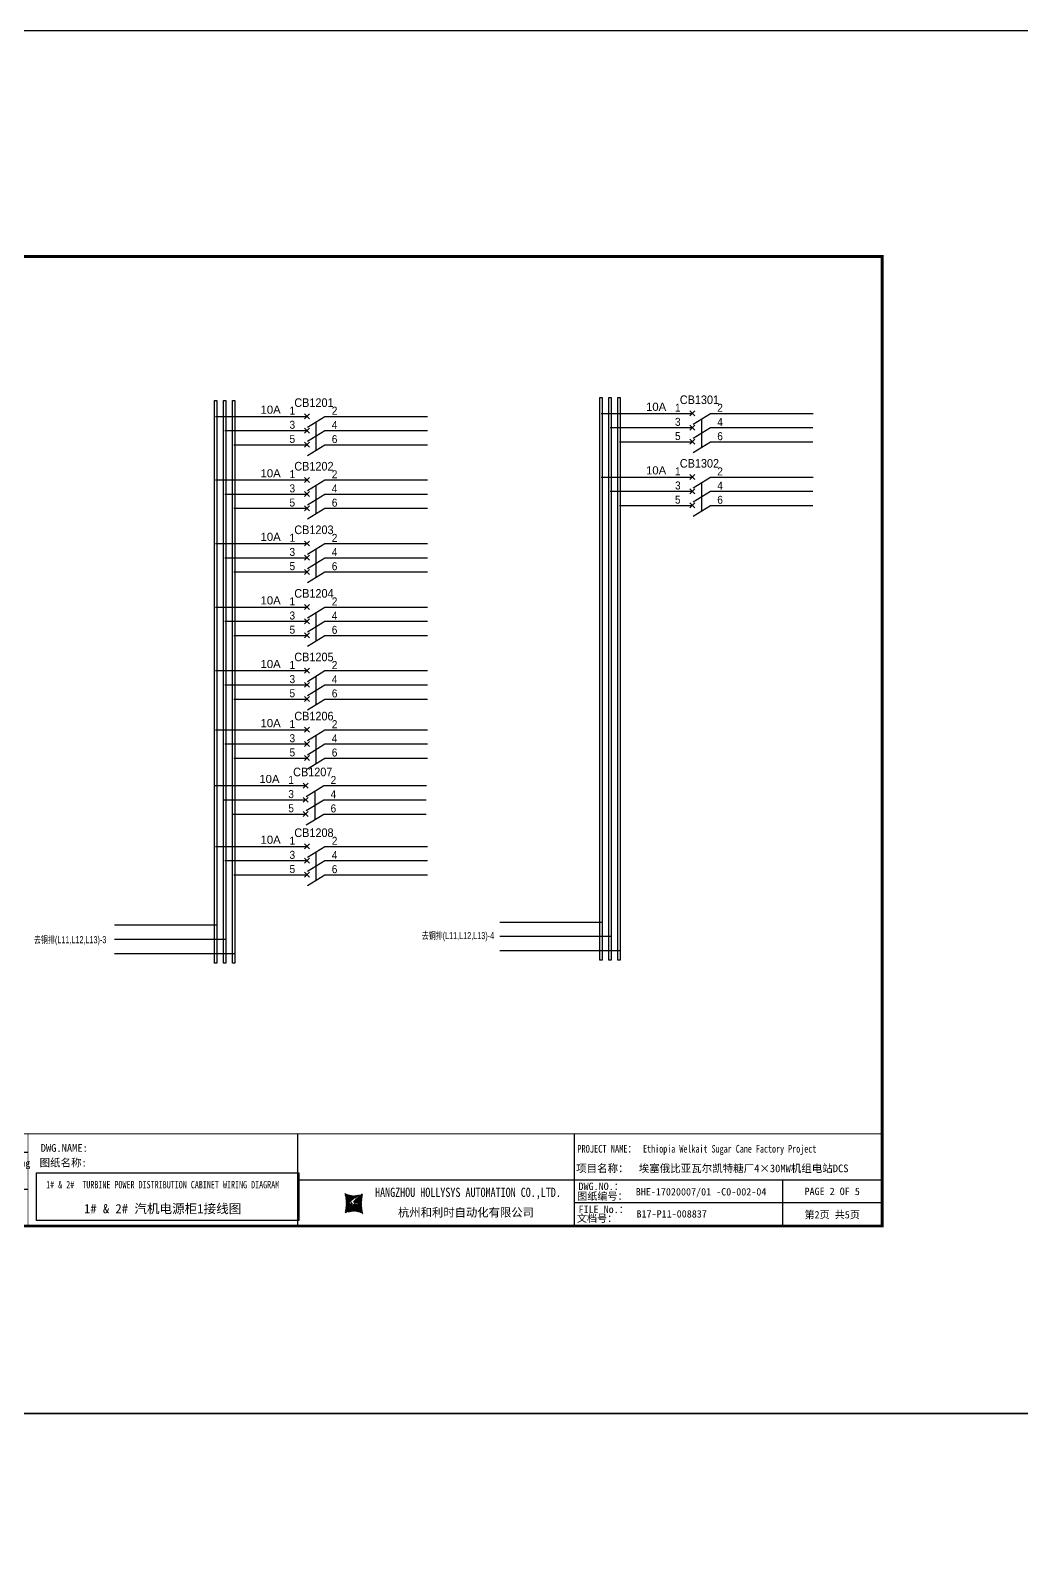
# Model space of a CAD drawing. Extents: x 79822 to 122366, y -56021 to -28815.
# Drawn here: x 97821 to 101043, y -42339 to -37406 of the extents above; entities that cross this region are included whole.
import ezdxf
from ezdxf.enums import TextEntityAlignment as Align
from ezdxf.lldxf.tags import DXFTag

# ---------------------------------------------------------------- set-up
doc = ezdxf.new("R2010")
doc.units = 0
doc.header["$LTSCALE"] = 100
doc.header["$MEASUREMENT"] = 0
for name, color, linetype in [('t', 1, 'Continuous'), ('标准图框及表格', 7, 'Continuous'), ('空气开关', 7, 'Continuous')]:
    doc.layers.add(name, color=color, linetype=linetype)
doc.styles.add('HZ', font='arial.ttf', dxfattribs={"width": 0.7})
doc.styles.get("Standard").update_dxf_attribs({"font": ''})
doc.styles.get('Standard').set_extended_font_data('SimSun')
tags = doc.linetypes.add('CENTER', pattern=[2, 1.25, -0.25, 0.25, -0.25]).pattern_tags.tags
tags[10:11] = [DXFTag(74, 4), DXFTag(75, 0), DXFTag(340, '0'), DXFTag(46, 1.0), DXFTag(50, 0.0), DXFTag(44, 0.0), DXFTag(45, 0.0)]
tags[8:9] = [DXFTag(74, 4), DXFTag(75, 0), DXFTag(340, '0'), DXFTag(46, 1.0), DXFTag(50, 0.0), DXFTag(44, 0.0), DXFTag(45, 0.0)]
tags[6:7] = [DXFTag(74, 4), DXFTag(75, 0), DXFTag(340, '0'), DXFTag(46, 1.0), DXFTag(50, 0.0), DXFTag(44, 0.0), DXFTag(45, 0.0)]
tags[4:5] = [DXFTag(74, 4), DXFTag(75, 0), DXFTag(340, '0'), DXFTag(46, 1.0), DXFTag(50, 0.0), DXFTag(44, 0.0), DXFTag(45, 0.0)]
pattern_1 = [(45, (0, 0), (-0.736262898216564, 0.7362628982165641), [])]

# ---------------------------------------------------------------- blocks, each defined once
blk = doc.blocks.new('供电端子')
at = {"style": 'HZ', "width": 0.7}
blk.add_attdef('供电端子', (0, 0), '', height=17, dxfattribs=at)
blk = doc.blocks.new('图框')
at = {"layer": '标准图框及表格'}
h = blk.add_hatch(dxfattribs=at)
h.set_pattern_fill('ANSI31', color=5, scale=8.329863809039892, style=0)
h.set_pattern_definition(pattern_1)
edge = h.paths.add_edge_path()
edge.add_arc((2399.257256036391, -2998.153851416566), 55.18534773488954, 238.1092081981581, 291.6531626184834)
edge.add_line((2419.619937407027, -3049.445018414634), (2388.525499730735, -3070.242821799802))
edge.add_arc((2238.907377712399, -3078.328790578547), 135.3602868968974, 346.3915348661821, 374.2500326978034)
edge.add_line((2370.467593623529, -3110.177132109857), (2397.50623789792, -3087.85242802291))
edge.add_line((2391.339199201146, -3080.281448750429), (2396.143986595598, -3080.898839897796))
edge.add_spline(control_points=[(2397.470018868538, -3087.887634953957), (2398.35948137939, -3087.023080631327), (2399.970992452319, -3085.456697735681), (2399.869182150054, -3081.252294174519), (2397.426500162081, -3081.012803431273), (2396.121921064187, -3080.884897048199)], knot_values=[0, 0, 0, 0, 6.844331067525468, 12.40042740766005, 18.76924275352248, 18.76924275352248, 18.76924275352248, 18.76924275352248], weights=[1, 1, 1, 1, 1, 1], degree=3, periodic=0)
edge.add_spline(control_points=[(2388.515363058686, -3070.265433304907), (2387.789374929038, -3070.86905758363), (2386.478198365832, -3071.959237952229), (2385.544096281083, -3073.38263759949), (2385.127199159644, -3074.017912079413)], knot_values=[0, 0, 0, 0, 5.253673658024614, 9.488438564008057, 9.488438564008057, 9.488438564008057, 9.488438564008057], weights=[1, 1, 1, 1, 1], degree=3, periodic=0)
edge.add_spline(control_points=[(2386.272665588534, -3072.281716856574), (2385.721471206634, -3072.905523096015), (2384.632427465753, -3074.386714445929), (2384.912828655535, -3077.72895088909), (2387.858851342782, -3079.895552619193), (2390.185443934519, -3080.145534927004), (2391.314573401905, -3080.266855002868)], knot_values=[10.66597461496156, 10.66597461496156, 10.66597461496156, 10.66597461496156, 18.97770399508879, 28.89455822145742, 41.119553648298, 52.64692538081317, 52.64692538081317, 52.64692538081317, 52.64692538081317], weights=[1, 1, 1, 1, 1, 1, 1], degree=3, periodic=0)
h = blk.add_hatch(dxfattribs=at)
h.set_pattern_fill('ANSI31', color=3, scale=8.329863809039892, style=0)
h.set_pattern_definition(pattern_1)
edge = h.paths.add_edge_path()
edge.add_line((2402.469732125144, -3075.776359090531), (2407.706041465404, -3076.440586092609))
edge.add_spline(control_points=[(2401.044493204623, -3068.769946203269), (2400.155030693568, -3069.634500525768), (2398.543519620813, -3071.200883421574), (2398.645329922932, -3075.40528698259), (2401.088011911052, -3075.644777725895), (2402.392591008975, -3075.772684108895)], knot_values=[0, 0, 0, 0, 6.844331067526932, 12.40042740766158, 18.76924275352342, 18.76924275352342, 18.76924275352342, 18.76924275352342], weights=[1, 1, 1, 1, 1, 1], degree=3, periodic=0)
edge.add_line((2428.046918449632, -3046.480449047325), (2401.008274175249, -3068.805153134272))
edge.add_spline(control_points=[(2412.625169549749, -3083.918607966574), (2413.015644598316, -3083.422785431954), (2413.86377905187, -3082.052674005965), (2413.601683417044, -3078.928630268005), (2410.655660730175, -3076.762028538062), (2408.329068138031, -3076.512046230251), (2407.199938671052, -3076.390726154226)], knot_values=[12.65408913243743, 12.65408913243743, 12.65408913243743, 12.65408913243743, 18.97770399508879, 28.89455822145742, 41.119553648298, 52.64692538081317, 52.64692538081317, 52.64692538081317, 52.64692538081317], weights=[1, 1, 1, 1, 1, 1, 1], degree=3, periodic=0)
edge.add_line((2411.626283690712, -3084.975693399283), (2412.781242849298, -3083.732051979769))
edge.add_line((2410.021343801694, -3086.399138189481), (2411.626283690712, -3084.975693399414))
edge.add_line((2378.894574665755, -3107.212562742519), (2409.989012342048, -3086.414759357351))
edge.add_arc((2399.257256036391, -3158.503729740543), 55.18534773488965, 58.10920819815809, 111.6531626184834)
edge.add_arc((2559.607134360383, -3078.328790578547), 135.360286896897, 166.3915348661823, 194.2500326978024)
at = {"color": 7}
for p, q in [((2215.642035047145, -2851.581424744189), (2215.642035047145, -3151.581424744189)), ((3115.642035047145, -2851.581424744189), (3115.642035047145, -3151.581424744189)), ((0, -2911.581424744189), (1340.158172602998, -2911.581424744189)), ((2215.642035047145, -3001.581424744189), (3115.642035047145, -3001.581424744189)), ((3115.642035047145, -3001.581424744189), (4115.642035047145, -3001.581424744189)), ((3791.785572043125, -3001.581424744189), (3791.785572043125, -3151.581424744189)), ((0, -3031.581424744189), (1340.158172602998, -3031.581424744189)), ((4115.642035047145, -3076.581424744189), (3115.642035047145, -3076.581424744189))]:
    blk.add_line(p, q, dxfattribs=at)
at = {"color": 7, "const_width": 3}
blk.add_lwpolyline([(4115.642035047145, -2851.581424744189), (0, -2851.581424744189)], dxfattribs=at)
at = {"layer": 't', "color": 7}
for p, q in [((31.94938321653171, -2904.992613363662), (59.89920926059131, -2859.122325316828)), ((87.8490353046218, -2904.992613363662), (59.89920926059131, -2859.122325316828)), ((31.94938321653171, -2904.992613363662), (87.8490353046218, -2904.992613363662)), ((31.94938321653171, -2992.977239491032), (59.89920926059131, -2947.106951444141)), ((87.8490353046218, -2992.977239491032), (59.89920926059131, -2947.106951444141)), ((31.94938321653171, -2992.977239491032), (87.8490353046218, -2992.977239491032))]:
    blk.add_line(p, q, dxfattribs=at)
at = {"layer": 't', "color": 7, "const_width": 9.61519705431492}
blk.add_lwpolyline([(4115.642035047145, -3151.581424744189), (4115.642035047145, 0), (0, 0), (0, -3151.581424744189)], close=True, dxfattribs=at)
at = {"layer": 't', "color": 7, "const_width": 2.40379926357873}
for points in [[(118.7653193609731, -2852.783324375967), (118.7653193609731, -3151.581424744189)], [(299.0502641293569, -2852.783324375967), (299.0502641293569, -3151.581424744189)], [(604.3883150879992, -2852.783324375967), (604.3883150879992, -3156.41304604568)], [(791.9882990770857, -2852.783324375967), (791.9882990770857, -3156.41304604568)], [(979.588283066143, -2852.783324375967), (979.588283066143, -3156.41304604568)], [(1159.873227834585, -2852.783324375967), (1159.873227834585, -3156.41304604568)], [(1340.158172602998, -2852.783324375967), (1340.158172602998, -3156.41304604568)]]:
    blk.add_lwpolyline(points, dxfattribs=at)
at = {"color": 7, "linetype": 'CENTER'}
for s, height, p in [('图纸编号：', 24, (3125.2212882557, -3066.664538382978)), ('杭州和利时自动化有限公司', 27, (2542.549152440595, -3121.114498389041)), ('文档号：', 24, (3124.032392707933, -3138.728717091954))]:
    blk.add_text(s, height=height, dxfattribs=at).set_placement(p)
at = {"color": 7, "flags": 8}
for tag, p, height in [('DWG.NAME:', (1381.636459220965, -2910.37952511241), 25), ('PROJECTNAME:', (3125.480185663539, -2912.807924402037), 24), ('PROJECTNAME：', (3339.10867075545, -2913.108539231762), 25), ('DWG.NO.:', (3128.186172261583, -3030.402470643486), 24), ('图纸编号', (3315.362718925957, -3052.404678158069), 24), ('FILENO.:', (3128.672545599984, -3106.104124450346), 24), ('文档号', (3317.726365529132, -3124.132485953713), 24)]:
    blk.add_attdef(tag, p, '', height=height, dxfattribs=at)
for tag, height, p in [('RENLIU', 24, (698.1883070825425, -2950.380597809435)), ('SHUFENWANG', 24, (885.7882910716289, -2950.380597809435)), ('FANGHOU', 24, (1069.730755450379, -2950.380597809435)), ('DANDANLI', 24, (1250.015700218792, -2950.380597809435)), ('A', 23, (59.89920926059131, -2974.881554149018)), ('设计时间', 23, (213.8658221408186, -2974.881554149018)), ('刘仁', 23, (698.1883070825425, -3002.188376027443)), ('王姝芬', 23, (885.7882910716289, -3002.188376027443)), ('侯方', 23, (1069.730755450379, -3002.188376027443)), ('李丹丹', 23, (1250.015700218792, -3002.188376027443)), ('#10STATIONONTROLCABINETCOVER', 30, (1777.900103825072, -3017.182374560078)), ('REV.', 24, (59.38265968048654, -3063.048954873535)), ('DATE', 24, (208.907791745165, -3063.048954873535)), ('DESCRIPTION', 24, (451.7192896086781, -3063.048954873535)), ('PREPARED', 24, (698.1883070825425, -3063.048954873535)), ('CHECKED', 24, (885.7882910716144, -3063.048954873535)), ('SIGNED', 24, (1069.730755450364, -3063.048954873535)), ('APPROVED', 24, (1250.015700218792, -3063.048954873535)), ('PAGEXOFX', 24, (3953.713803545135, -3039.081424744189)), ('图纸名称', 30, (1777.900103825072, -3094.695064044037)), ('第几页共几页', 24, (3953.713803545135, -3114.081424744189))]:
    blk.add_attdef(tag, text='', height=height, dxfattribs=at).set_placement(p, align=Align.MIDDLE)
for tag, p in [('图纸名称:', (1377.81237181677, -2965.923337057193)), ('项目名称：', (3121.562334825969, -2984.305160940257)), ('项目名称：', (3325.036680579346, -2984.305160940257))]:
    blk.add_attdef(tag, text='', height=25, dxfattribs=at).set_placement(p, align=Align.BOTTOM_LEFT)
at = {"color": 7, "width": 0.8, "flags": 8}
blk.add_attdef('HANGZHOUHOLLYSYSAUTOMATIONCO.,LTD.', text='', height=24, dxfattribs=at).set_placement((2770.082304289484, -3045.714803244191), align=Align.MIDDLE)
at = {"layer": 't', "color": 7}
for s, p in [('版次', (59.89920926059131, -3117.600441270843)), ('日  期', (204.1999693705875, -3117.600441270843)), ('描  述', (444.4895954714448, -3117.600441270843)), ('设  计', (701.4970341851513, -3117.600441270843)), ('审  核', (885.5947788425256, -3117.600441270843)), ('会  签', (1065.022933075787, -3117.600441270843)), ('审  批', (1245.3078778442, -3117.600441270843))]:
    blk.add_text(s, height=25, dxfattribs=at).set_placement(p, align=Align.MIDDLE_CENTER)
at = {"layer": '标准图框及表格', "color": 5, "style": 'HZ'}
for s, p in [('pgqh', (2373.884875617339, -3059.677228196226)), ('hollilas', (2374.051901626051, -3085.968484618272))]:
    blk.add_text(s, height=5.205656721233694, dxfattribs=at).set_placement(p)
at = {"layer": '标准图框及表格', "color": 3, "style": 'HZ'}
for s, height, p in [('auto', 8.676094535389492, (2400.907127263781, -3074.200036411981)), ('hollysys', 4.338047267694746, (2402.5381050141, -3099.731461394062))]:
    blk.add_text(s, height=height, dxfattribs=at).set_placement(p)

msp = doc.modelspace()

# ---------------------------------------------------------------- linework, layer by layer
at = {"color": 2}
for p, q in [((98423.24257924625, -38661.00256049724), (98719.90719287547, -38661.00256049724)), ((98778.46092418664, -38661.00256049724), (99112.15638633289, -38661.00256049724)), ((99676.0302933145, -38651.58411435955), (99972.69490694373, -38651.58411435955)), ((100031.2486382549, -38651.58411435955), (100364.9441004011, -38651.58411435955)), ((98423.24257924625, -38867.68668906129), (98719.90719287547, -38867.68668906129)), ((98778.46092418664, -38867.68668906129), (99112.15638633289, -38867.68668906129)), ((99676.0302933145, -38858.26824292361), (99972.69490694373, -38858.26824292361)), ((100031.2486382549, -38858.26824292361), (100364.9441004011, -38858.26824292361)), ((98423.24257924625, -39074.37081762535), (98719.90719287547, -39074.37081762535)), ((98778.46092418664, -39074.37081762535), (99112.15638633289, -39074.37081762535)), ((98423.24257924625, -39281.0549461894), (98719.90719287547, -39281.0549461894)), ((98778.46092418664, -39281.0549461894), (99112.15638633289, -39281.0549461894)), ((98423.24257924625, -39487.73907475346), (98719.90719287547, -39487.73907475346)), ((98778.46092418664, -39487.73907475346), (99112.15638633289, -39487.73907475346)), ((98423.22707011037, -39679.95780549157), (98719.8916837396, -39679.95780549157)), ((98778.44541505077, -39679.95780549157), (99112.14087719702, -39679.95780549157)), ((98419.39257924627, -39861.54722298588), (98716.0571928755, -39861.54722298588)), ((98774.61092418667, -39861.54722298588), (99108.30638633292, -39861.54722298588)), ((98423.26033664403, -40059.10885503509), (98719.92495027326, -40059.10885503509)), ((98778.47868158443, -40059.10885503509), (99112.17414373068, -40059.10885503509)), ((98094.45487588576, -40314.47558900968), (98428.150338032, -40314.47558900968)), ((99347.24258995401, -40305.05714287199), (99680.93805210026, -40305.05714287199))]:
    msp.add_line(p, q, dxfattribs=at)
at = {"color": 6}
for p, q in [((98727.9990717228, -38669.09443934458), (98711.81531402814, -38652.9106816499)), ((98711.81531402814, -38669.09443934458), (98727.9990717228, -38652.9106816499)), ((98721.98924925052, -38695.79054667487), (98778.46092418664, -38661.00256049724)), ((99980.78678579106, -38659.67599320689), (99964.60302809639, -38643.49223551222)), ((99964.60302809639, -38659.67599320689), (99980.78678579106, -38643.49223551222)), ((99974.77696331877, -38686.37210053718), (100031.2486382549, -38651.58411435955)), ((98711.81531402814, -38715.20607477608), (98727.9990717228, -38699.02231708141)), ((98727.9990717228, -38715.20607477608), (98711.81531402814, -38699.02231708141)), ((98721.98924925052, -38741.90218210637), (98778.46092418664, -38707.11419592874)), ((99964.60302809639, -38705.78762863839), (99980.78678579106, -38689.60387094372)), ((99980.78678579106, -38705.78762863839), (99964.60302809639, -38689.60387094372)), ((99974.77696331877, -38732.48373596869), (100031.2486382549, -38697.69574979106)), ((98711.81531402814, -38761.31771020758), (98727.9990717228, -38745.13395251291)), ((98727.9990717228, -38761.31771020758), (98711.81531402814, -38745.13395251291)), ((98721.98924925052, -38788.01381753787), (98778.46092418664, -38753.22583136024)), ((99964.60302809639, -38751.89926406989), (99980.78678579106, -38735.71550637522)), ((99980.78678579106, -38751.89926406989), (99964.60302809639, -38735.71550637522)), ((99974.77696331877, -38778.59537140019), (100031.2486382549, -38743.80738522256)), ((98727.9990717228, -38875.77856790863), (98711.81531402814, -38859.59481021396)), ((98711.81531402814, -38875.77856790863), (98727.9990717228, -38859.59481021396)), ((98721.98924925052, -38902.47467523893), (98778.46092418664, -38867.68668906129)), ((99980.78678579106, -38866.36012177094), (99964.60302809639, -38850.17636407627)), ((99964.60302809639, -38866.36012177094), (99980.78678579106, -38850.17636407627)), ((99974.77696331877, -38893.05622910124), (100031.2486382549, -38858.26824292361)), ((98711.81531402814, -38921.89020334013), (98727.9990717228, -38905.70644564546)), ((98727.9990717228, -38921.89020334013), (98711.81531402814, -38905.70644564546)), ((98721.98924925052, -38948.58631067043), (98778.46092418664, -38913.7983244928)), ((99964.60302809639, -38912.47175720245), (99980.78678579106, -38896.28799950777)), ((99980.78678579106, -38912.47175720245), (99964.60302809639, -38896.28799950777)), ((99974.77696331877, -38939.16786453274), (100031.2486382549, -38904.37987835511)), ((98711.81531402814, -38968.00183877163), (98727.9990717228, -38951.81808107696)), ((98727.9990717228, -38968.00183877163), (98711.81531402814, -38951.81808107696)), ((98721.98924925052, -38994.69794610193), (98778.46092418664, -38959.9099599243)), ((99964.60302809639, -38958.58339263395), (99980.78678579106, -38942.39963493928)), ((99980.78678579106, -38958.58339263395), (99964.60302809639, -38942.39963493928)), ((99974.77696331877, -38985.27949996424), (100031.2486382549, -38950.49151378661)), ((98727.9990717228, -39082.46269647268), (98711.81531402814, -39066.27893877801)), ((98711.81531402814, -39082.46269647268), (98727.9990717228, -39066.27893877801)), ((98711.81531402814, -39128.57433190419), (98727.9990717228, -39112.39057420952)), ((98727.9990717228, -39128.57433190419), (98711.81531402814, -39112.39057420952)), ((98721.98924925052, -39109.15880380298), (98778.46092418664, -39074.37081762535)), ((98711.81531402814, -39174.68596733569), (98727.9990717228, -39158.50220964102)), ((98727.9990717228, -39174.68596733569), (98711.81531402814, -39158.50220964102)), ((98721.98924925052, -39155.27043923448), (98778.46092418664, -39120.48245305685)), ((98721.98924925052, -39201.38207466598), (98778.46092418664, -39166.59408848835)), ((98727.9990717228, -39289.14682503674), (98711.81531402814, -39272.96306734207)), ((98711.81531402814, -39289.14682503674), (98727.9990717228, -39272.96306734207)), ((98721.98924925052, -39315.84293236704), (98778.46092418664, -39281.0549461894)), ((98711.81531402814, -39335.25846046824), (98727.9990717228, -39319.07470277357)), ((98727.9990717228, -39335.25846046824), (98711.81531402814, -39319.07470277357)), ((98721.98924925052, -39361.95456779854), (98778.46092418664, -39327.16658162091)), ((98711.81531402814, -39381.37009589974), (98727.9990717228, -39365.18633820507)), ((98727.9990717228, -39381.37009589974), (98711.81531402814, -39365.18633820507)), ((98721.98924925052, -39408.06620323004), (98778.46092418664, -39373.27821705241)), ((98727.9990717228, -39495.83095360079), (98711.81531402814, -39479.64719590612)), ((98711.81531402814, -39495.83095360079), (98727.9990717228, -39479.64719590612)), ((98721.98924925052, -39522.52706093109), (98778.46092418664, -39487.73907475346)), ((98711.81531402814, -39541.9425890323), (98727.9990717228, -39525.75883133763)), ((98727.9990717228, -39541.9425890323), (98711.81531402814, -39525.75883133763)), ((98721.98924925052, -39568.63869636259), (98778.46092418664, -39533.85071018496)), ((98711.81531402814, -39588.0542244638), (98727.9990717228, -39571.87046676913)), ((98727.9990717228, -39588.0542244638), (98711.81531402814, -39571.87046676913)), ((98721.98924925052, -39614.75033179409), (98778.46092418664, -39579.96234561646)), ((98727.98356258693, -39688.0496843389), (98711.79980489226, -39671.86592664423)), ((98711.79980489226, -39688.0496843389), (98727.98356258693, -39671.86592664423)), ((98721.97374011464, -39714.7457916692), (98778.44541505077, -39679.95780549157)), ((98711.79980489226, -39734.16131977041), (98727.98356258693, -39717.97756207574)), ((98727.98356258693, -39734.16131977041), (98711.79980489226, -39717.97756207574)), ((98721.97374011464, -39760.8574271007), (98778.44541505077, -39726.06944092307)), ((98711.79980489226, -39780.27295520191), (98727.98356258693, -39764.08919750724)), ((98727.98356258693, -39780.27295520191), (98711.79980489226, -39764.08919750724)), ((98721.97374011464, -39806.9690625322), (98778.44541505077, -39772.18107635457)), ((98724.14907172283, -39869.63910183321), (98707.96531402816, -39853.45534413854)), ((98707.96531402816, -39869.63910183321), (98724.14907172283, -39853.45534413854)), ((98707.96531402816, -39915.75073726472), (98724.14907172283, -39899.56697957005)), ((98724.14907172283, -39915.75073726472), (98707.96531402816, -39899.56697957005)), ((98718.13924925054, -39896.33520916351), (98774.61092418667, -39861.54722298588)), ((98707.96531402816, -39961.86237269622), (98724.14907172283, -39945.67861500155)), ((98724.14907172283, -39961.86237269622), (98707.96531402816, -39945.67861500155)), ((98718.13924925054, -39942.44684459501), (98774.61092418667, -39907.65885841738)), ((98718.13924925054, -39988.55848002651), (98774.61092418667, -39953.77049384888)), ((98728.01682912059, -40067.20073388243), (98711.83307142592, -40051.01697618776)), ((98711.83307142592, -40067.20073388243), (98728.01682912059, -40051.01697618776)), ((98711.83307142592, -40113.31236931393), (98728.01682912059, -40097.12861161926)), ((98728.01682912059, -40113.31236931393), (98711.83307142592, -40097.12861161926)), ((98722.0070066483, -40093.89684121272), (98778.47868158443, -40059.10885503509)), ((98711.83307142592, -40159.42400474543), (98728.01682912059, -40143.24024705076)), ((98728.01682912059, -40159.42400474543), (98711.83307142592, -40143.24024705076)), ((98722.0070066483, -40140.00847664422), (98778.47868158443, -40105.22049046659)), ((98722.0070066483, -40186.12011207573), (98778.47868158443, -40151.33212589809))]:
    msp.add_line(p, q, dxfattribs=at)
at = {"color": 3}
for p, q in [((98452.94257924626, -38707.11419592874), (98719.90719287547, -38707.11419592874)), ((98778.46092418664, -38707.11419592874), (99111.56673666772, -38707.11419592874)), ((99705.73029331451, -38697.69574979106), (99972.69490694373, -38697.69574979106)), ((100031.2486382549, -38697.69574979106), (100364.354450736, -38697.69574979106)), ((98452.94257924626, -38913.7983244928), (98719.90719287547, -38913.7983244928)), ((98778.46092418664, -38913.7983244928), (99111.56673666772, -38913.7983244928)), ((99705.73029331451, -38904.37987835511), (99972.69490694373, -38904.37987835511)), ((100031.2486382549, -38904.37987835511), (100364.354450736, -38904.37987835511)), ((98452.94257924626, -39120.48245305685), (98719.90719287547, -39120.48245305685)), ((98778.46092418664, -39120.48245305685), (99111.56673666772, -39120.48245305685)), ((98452.94257924626, -39327.16658162091), (98719.90719287547, -39327.16658162091)), ((98778.46092418664, -39327.16658162091), (99111.56673666772, -39327.16658162091)), ((98452.94257924626, -39533.85071018496), (98719.90719287547, -39533.85071018496)), ((98778.46092418664, -39533.85071018496), (99111.56673666772, -39533.85071018496)), ((98452.92707011038, -39726.06944092307), (98719.8916837396, -39726.06944092307)), ((98778.44541505077, -39726.06944092307), (99111.55122753185, -39726.06944092307)), ((98449.09257924628, -39907.65885841738), (98716.0571928755, -39907.65885841738)), ((98774.61092418667, -39907.65885841738), (99107.71673666775, -39907.65885841738)), ((98452.96033664404, -40105.22049046659), (98719.92495027326, -40105.22049046659)), ((98778.47868158443, -40105.22049046659), (99111.58449406551, -40105.22049046659)), ((98094.45487588576, -40360.58722444118), (98457.02649954388, -40360.58722444118)), ((99347.24258995401, -40351.16877830349), (99709.81421361213, -40351.16877830349))]:
    msp.add_line(p, q, dxfattribs=at)
at = {"color": 1}
for p, q in [((98482.92345835794, -38753.22583136024), (98719.90719287547, -38753.22583136024)), ((98778.46092418664, -38753.22583136024), (99111.56673666772, -38753.22583136024)), ((99735.71117242619, -38743.80738522256), (99972.69490694373, -38743.80738522256)), ((100031.2486382549, -38743.80738522256), (100364.354450736, -38743.80738522256)), ((98482.92345835794, -38959.9099599243), (98719.90719287547, -38959.9099599243)), ((98778.46092418664, -38959.9099599243), (99111.56673666772, -38959.9099599243)), ((99735.71117242619, -38950.49151378661), (99972.69490694373, -38950.49151378661)), ((100031.2486382549, -38950.49151378661), (100364.354450736, -38950.49151378661)), ((98482.92345835794, -39166.59408848835), (98719.90719287547, -39166.59408848835)), ((98778.46092418664, -39166.59408848835), (99111.56673666772, -39166.59408848835)), ((98482.92345835794, -39373.27821705241), (98719.90719287547, -39373.27821705241)), ((98778.46092418664, -39373.27821705241), (99111.56673666772, -39373.27821705241)), ((98482.92345835794, -39579.96234561646), (98719.90719287547, -39579.96234561646)), ((98778.46092418664, -39579.96234561646), (99111.56673666772, -39579.96234561646)), ((98482.90794922206, -39772.18107635457), (98719.8916837396, -39772.18107635457)), ((98778.44541505077, -39772.18107635457), (99111.55122753185, -39772.18107635457)), ((98479.07345835796, -39953.77049384888), (98716.0571928755, -39953.77049384888)), ((98774.61092418667, -39953.77049384888), (99107.71673666775, -39953.77049384888)), ((98482.94121575572, -40151.33212589809), (98719.92495027326, -40151.33212589809)), ((98778.47868158443, -40151.33212589809), (99111.58449406551, -40151.33212589809)), ((98094.45487588576, -40406.69885987268), (98485.52986556986, -40406.69885987268)), ((99347.24258995401, -40397.280413735), (99738.31757963811, -40397.280413735))]:
    msp.add_line(p, q, dxfattribs=at)
for points in [[(79822.04042432853, -37406.2213611232), (122365.9058342829, -37406.2213611232), (122365.9058342829, -41902.71170878626), (79822.04042432853, -41902.71170878626)], [(98485.52986556986, -38609.30256049726), (98485.52986556986, -40438.13053793132), (98477.6925792462, -40438.13053793132), (98477.6925792462, -38609.30256049726)], [(99738.31757963811, -38599.88411435957), (99738.31757963811, -40428.71209179363), (99730.48029331445, -40428.71209179363), (99730.48029331445, -38599.88411435957)], [(97840.90404307761, -41120.14739665638), (98693.42112307664, -41120.14739665638), (98693.42112307664, -41275.10168904556), (97840.90404307761, -41275.10168904556)], [(80424.02288337171, -41902.71170878626), (120415.6888531589, -41902.71170878626), (120415.6888531589, -46484.74540639428), (80424.02288337171, -46484.74540639428)]]:
    msp.add_lwpolyline(points, close=True, dxfattribs=at)
at = {"color": 2}
for points in [[(98427.22986556993, -38609.30256049726), (98427.22986556993, -40438.13053793132), (98419.39257924627, -40438.13053793132), (98419.39257924627, -38609.30256049726)], [(99680.01757963818, -38599.88411435957), (99680.01757963818, -40428.71209179363), (99672.18029331452, -40428.71209179363), (99672.18029331452, -38599.88411435957)]]:
    msp.add_lwpolyline(points, close=True, dxfattribs=at)
at = {"color": 3}
for points in [[(98456.37986556989, -38609.30256049726), (98456.37986556989, -40438.13053793132), (98448.54257924623, -40438.13053793132), (98448.54257924623, -38609.30256049726)], [(99709.16757963815, -38599.88411435957), (99709.16757963815, -40428.71209179363), (99701.33029331449, -40428.71209179363), (99701.33029331449, -38599.88411435957)]]:
    msp.add_lwpolyline(points, close=True, dxfattribs=at)
at = {"layer": '空气开关', "color": 6}
for p, q in [((100003.0128007868, -38715.08974287986), (100003.0128007868, -38668.97810744838)), ((98750.22508671858, -38724.50818901754), (98750.22508671858, -38678.39655358607)), ((100003.0128007868, -38761.20137831136), (100003.0128007868, -38715.08974287989)), ((98750.22508671858, -38770.61982444904), (98750.22508671858, -38724.50818901757)), ((98750.22508671858, -38931.1923175816), (98750.22508671858, -38885.08068215012)), ((100003.0128007868, -38921.77387144391), (100003.0128007868, -38875.66223601244)), ((98750.22508671858, -38977.3039530131), (98750.22508671858, -38931.19231758163)), ((100003.0128007868, -38967.88550687541), (100003.0128007868, -38921.77387144394)), ((98750.22508671858, -39137.87644614565), (98750.22508671858, -39091.76481071418)), ((98750.22508671858, -39183.98808157715), (98750.22508671858, -39137.87644614568)), ((98750.22508671858, -39344.56057470971), (98750.22508671858, -39298.44893927823)), ((98750.22508671858, -39390.67221014121), (98750.22508671858, -39344.56057470974)), ((98750.22508671858, -39551.24470327376), (98750.22508671858, -39505.13306784229)), ((98750.22508671858, -39597.35633870526), (98750.22508671858, -39551.24470327379)), ((98750.2095775827, -39743.46343401187), (98750.2095775827, -39697.3517985804)), ((98750.2095775827, -39789.57506944337), (98750.2095775827, -39743.4634340119)), ((98746.3750867186, -39925.05285150618), (98746.3750867186, -39878.94121607471)), ((98746.3750867186, -39971.16448693768), (98746.3750867186, -39925.05285150621)), ((98750.24284411636, -40122.61448355539), (98750.24284411636, -40076.50284812392)), ((98750.24284411636, -40168.7261189869), (98750.24284411636, -40122.61448355542))]:
    msp.add_line(p, q, dxfattribs=at)

# ---------------------------------------------------------------- block references
at = {"color": 1}
ref = msp.add_blockref('图框', (96473.40797365573, -38141.47210821904), dxfattribs=at)
ref.add_attrib('第几页共几页', '第2页 共5页', dxfattribs={"color": 7, "height": 24, "flags": 8}).set_placement((100427.1217772009, -41255.55353296323), align=Align.MIDDLE)
ref.add_attrib('图纸编号', 'BHE-17020007/01 -C0-002-04', (99788.77069258169, -41193.87678637711), dxfattribs={"color": 7, "height": 24, "flags": 8})
ref.add_attrib('文档号', 'B17-P11-008837', (99791.13433918485, -41265.60459417275), dxfattribs={"color": 7, "height": 24, "flags": 8})
ref.add_attrib('图纸名称', '1# & 2# 汽机电源柜1接线图', dxfattribs={"color": 7, "height": 30, "flags": 8}).set_placement((98251.30807748082, -41236.16717226308), align=Align.MIDDLE)
ref.add_attrib('刘仁', '史丽红', dxfattribs={"color": 7, "height": 23, "flags": 8}).set_placement((97171.59628073827, -41143.66048424648), align=Align.MIDDLE)
ref.add_attrib('王姝芬', '潘丽君', dxfattribs={"color": 7, "height": 23, "flags": 8}).set_placement((97359.19626472736, -41143.66048424648), align=Align.MIDDLE)
ref.add_attrib('侯方', '张洁', dxfattribs={"color": 7, "height": 23, "flags": 8}).set_placement((97543.13872910611, -41143.66048424648), align=Align.MIDDLE)
ref.add_attrib('李丹丹', '王晓磊', dxfattribs={"color": 7, "height": 23, "flags": 8}).set_placement((97723.42367387452, -41143.66048424648), align=Align.MIDDLE)
ref.add_attrib('设计时间', '17.03.13', dxfattribs={"color": 7, "height": 23, "flags": 8}).set_placement((96687.27379579656, -41116.35366236806), align=Align.MIDDLE)
ref.add_attrib('A', 'B', dxfattribs={"color": 7, "height": 23, "flags": 8}).set_placement((96533.30718291632, -41116.35366236806), align=Align.MIDDLE)
ref.add_attrib('REV.', 'REV.', dxfattribs={"color": 7, "height": 24, "flags": 8}).set_placement((96532.79063333623, -41204.52106309257), align=Align.MIDDLE)
ref.add_attrib('DATE', 'DATE', dxfattribs={"color": 7, "height": 24, "flags": 8}).set_placement((96682.31576540088, -41204.52106309257), align=Align.MIDDLE)
ref.add_attrib('DESCRIBE', 'DESCRIPTION', dxfattribs={"color": 7, "height": 24, "flags": 8}).set_placement((96925.12726326441, -41204.52106309257), align=Align.MIDDLE)
ref.add_attrib('PREPARE', 'PREPARED', dxfattribs={"color": 7, "height": 24, "flags": 8}).set_placement((97171.59628073827, -41204.52106309257), align=Align.MIDDLE)
ref.add_attrib('VERIFY', 'CHECKED', dxfattribs={"color": 7, "height": 24, "flags": 8}).set_placement((97359.19626472733, -41204.52106309257), align=Align.MIDDLE)
ref.add_attrib('SIGN', 'SIGNED', dxfattribs={"color": 7, "height": 24, "flags": 8}).set_placement((97543.13872910611, -41204.52106309257), align=Align.MIDDLE)
ref.add_attrib('APPROVER', 'APPROVED', dxfattribs={"color": 7, "height": 24, "flags": 8}).set_placement((97723.42367387452, -41204.52106309257), align=Align.MIDDLE)
ref.add_attrib('RENLIU', 'Lihong Shi', dxfattribs={"color": 7, "height": 24, "flags": 8}).set_placement((97171.59628073827, -41091.85270602848), align=Align.MIDDLE)
ref.add_attrib('SHUFENWANG', 'Lijun Pan', dxfattribs={"color": 7, "height": 24, "width": 0.9, "flags": 8}).set_placement((97359.19626472736, -41091.85270602848), align=Align.MIDDLE)
ref.add_attrib('FANGHOU', 'Jie  Zhang', dxfattribs={"color": 7, "height": 24, "flags": 8}).set_placement((97543.13872910611, -41091.85270602848), align=Align.MIDDLE)
ref.add_attrib('DANDANLI', 'Xiaolei Wang', dxfattribs={"color": 7, "height": 24, "flags": 8}).set_placement((97723.42367387452, -41091.85270602848), align=Align.MIDDLE)
ref.add_attrib('DWG.NAME:', 'DWG.NAME:', (97855.04443287669, -41051.85163333145), dxfattribs={"color": 7, "height": 25, "flags": 8})
ref.add_attrib('#10STATIONONTROLCABINETCOVER', '1# & 2#  TURBINE POWER DISTRIBUTION CABINET WIRING DIAGRAM', dxfattribs={"color": 7, "height": 24, "width": 0.8, "flags": 8}).set_placement((98251.30807748082, -41158.65448277911), align=Align.MIDDLE)
ref.add_attrib('图纸名称:', '图纸名称:', dxfattribs={"color": 7, "height": 25, "flags": 8}).set_placement((97851.22034547251, -41107.39544527623), align=Align.BOTTOM_LEFT)
ref.add_attrib('HANGZHOUHOLLYSYSAUTOMATIONCO.,LTD', 'HANGZHOU HOLLYSYS AUTOMATION CO.,LTD.', dxfattribs={"color": 7, "height": 30, "width": 0.8, "flags": 8}).set_placement((99243.49027794521, -41187.18691146323), align=Align.MIDDLE)
ref.add_attrib('PROJECTNAME：', 'PROJECT NAME：', (99598.7943958859, -41054.5806474508), dxfattribs={"color": 7, "height": 25, "width": 0.8, "flags": 8})
ref.add_attrib('项目名称：', '项目名称：', dxfattribs={"color": 7, "height": 25, "flags": 8}).set_placement((99594.97030848172, -41125.7772691593), align=Align.BOTTOM_LEFT)
ref.add_attrib('PROJECTNAME：', 'Ethiopia Welkait Sugar Cane Factory Project', (99812.5166444112, -41054.5806474508), dxfattribs={"color": 7, "height": 25, "width": 0.7, "flags": 8})
ref.add_attrib('项目名称：', '埃塞俄比亚瓦尔凯特糖厂4×30MW机组电站DCS', dxfattribs={"color": 7, "height": 25, "flags": 8}).set_placement((99798.44465423509, -41125.7772691593), align=Align.BOTTOM_LEFT)
ref.add_attrib('PAGEXOFX', 'PAGE 2 OF 5', dxfattribs={"color": 7, "height": 24, "flags": 8}).set_placement((100427.1217772009, -41180.55353296323), align=Align.MIDDLE)
ref.add_attrib('DWG.NO.：', 'DWG.NO.：', (99602.78302227572, -41176.06065451856), dxfattribs={"color": 7, "height": 24, "flags": 8})
ref.add_attrib('FILENO.：', 'FILE No.：', (99602.78302227572, -41251.06065451856), dxfattribs={"color": 7, "height": 24, "flags": 8})
ref = msp.add_blockref('供电端子', (98742.89513809847, -38630.53440392641), dxfattribs=dict(xscale=0.9349999999976717, yscale=0.9349999999976717))
ref.add_attrib('供电端子', 'CB1201', dxfattribs={"height": 28.05, "style": 'HZ', "width": 0.9}).set_placement((98742.89513809847, -38630.53440392641), align=Align.CENTER)
ref = msp.add_blockref('供电端子', (99854.88285216673, -38643.11595778872), dxfattribs=dict(xscale=0.9349999999976717, yscale=0.9349999999976717))
ref.add_attrib('供电端子', '10A', dxfattribs={"height": 26.4, "style": 'HZ'}).set_placement((99854.88285216673, -38643.11595778872), align=Align.CENTER)
ref = msp.add_blockref('供电端子', (99995.68285216672, -38621.11595778872), dxfattribs=dict(xscale=0.9349999999976717, yscale=0.9349999999976717))
ref.add_attrib('供电端子', 'CB1301', dxfattribs={"height": 28.05, "style": 'HZ', "width": 0.9}).set_placement((99995.68285216672, -38621.11595778872), align=Align.CENTER)
ref = msp.add_blockref('供电端子', (98602.09513809848, -38652.53440392641), dxfattribs=dict(xscale=0.9349999999976717, yscale=0.9349999999976717))
ref.add_attrib('供电端子', '10A', dxfattribs={"height": 26.4, "style": 'HZ'}).set_placement((98602.09513809848, -38652.53440392641), align=Align.CENTER)
ref = msp.add_blockref('供电端子', (98742.89513809847, -38837.21853249046), dxfattribs=dict(xscale=0.9349999999976717, yscale=0.9349999999976717))
ref.add_attrib('供电端子', 'CB1202', dxfattribs={"height": 28.05, "style": 'HZ', "width": 0.9}).set_placement((98742.89513809847, -38837.21853249046), align=Align.CENTER)
ref = msp.add_blockref('供电端子', (99995.68285216672, -38827.80008635278), dxfattribs=dict(xscale=0.9349999999976717, yscale=0.9349999999976717))
ref.add_attrib('供电端子', 'CB1302', dxfattribs={"height": 28.05, "style": 'HZ', "width": 0.9}).set_placement((99995.68285216672, -38827.80008635278), align=Align.CENTER)
ref = msp.add_blockref('供电端子', (98602.09513809848, -38859.21853249046), dxfattribs=dict(xscale=0.9349999999976717, yscale=0.9349999999976717))
ref.add_attrib('供电端子', '10A', dxfattribs={"height": 26.4, "style": 'HZ'}).set_placement((98602.09513809848, -38859.21853249046), align=Align.CENTER)
ref = msp.add_blockref('供电端子', (99854.88285216673, -38849.80008635278), dxfattribs=dict(xscale=0.9349999999976717, yscale=0.9349999999976717))
ref.add_attrib('供电端子', '10A', dxfattribs={"height": 26.4, "style": 'HZ'}).set_placement((99854.88285216673, -38849.80008635278), align=Align.CENTER)
ref = msp.add_blockref('供电端子', (98742.89513809847, -39043.90266105452), dxfattribs=dict(xscale=0.9349999999976717, yscale=0.9349999999976717))
ref.add_attrib('供电端子', 'CB1203', dxfattribs={"height": 28.05, "style": 'HZ', "width": 0.9}).set_placement((98742.89513809847, -39043.90266105452), align=Align.CENTER)
ref = msp.add_blockref('供电端子', (98602.09513809848, -39065.90266105452), dxfattribs=dict(xscale=0.9349999999976717, yscale=0.9349999999976717))
ref.add_attrib('供电端子', '10A', dxfattribs={"height": 26.4, "style": 'HZ'}).set_placement((98602.09513809848, -39065.90266105452), align=Align.CENTER)
ref = msp.add_blockref('供电端子', (98602.09513809848, -39272.58678961857), dxfattribs=dict(xscale=0.9349999999976717, yscale=0.9349999999976717))
ref.add_attrib('供电端子', '10A', dxfattribs={"height": 26.4, "style": 'HZ'}).set_placement((98602.09513809848, -39272.58678961857), align=Align.CENTER)
ref = msp.add_blockref('供电端子', (98742.89513809847, -39250.58678961857), dxfattribs=dict(xscale=0.9349999999976717, yscale=0.9349999999976717))
ref.add_attrib('供电端子', 'CB1204', dxfattribs={"height": 28.05, "style": 'HZ', "width": 0.9}).set_placement((98742.89513809847, -39250.58678961857), align=Align.CENTER)
ref = msp.add_blockref('供电端子', (98602.09513809848, -39479.27091818263), dxfattribs=dict(xscale=0.9349999999976717, yscale=0.9349999999976717))
ref.add_attrib('供电端子', '10A', dxfattribs={"height": 26.4, "style": 'HZ'}).set_placement((98602.09513809848, -39479.27091818263), align=Align.CENTER)
ref = msp.add_blockref('供电端子', (98742.89513809847, -39457.27091818263), dxfattribs=dict(xscale=0.9349999999976717, yscale=0.9349999999976717))
ref.add_attrib('供电端子', 'CB1205', dxfattribs={"height": 28.05, "style": 'HZ', "width": 0.9}).set_placement((98742.89513809847, -39457.27091818263), align=Align.CENTER)
ref = msp.add_blockref('供电端子', (98602.0796289626, -39671.48964892074), dxfattribs=dict(xscale=0.9349999999976717, yscale=0.9349999999976717))
ref.add_attrib('供电端子', '10A', dxfattribs={"height": 26.4, "style": 'HZ'}).set_placement((98602.0796289626, -39671.48964892074), align=Align.CENTER)
ref = msp.add_blockref('供电端子', (98742.87962896259, -39649.48964892074), dxfattribs=dict(xscale=0.9349999999976717, yscale=0.9349999999976717))
ref.add_attrib('供电端子', 'CB1206', dxfattribs={"height": 28.05, "style": 'HZ', "width": 0.9}).set_placement((98742.87962896259, -39649.48964892074), align=Align.CENTER)
ref = msp.add_blockref('供电端子', (98739.04513809849, -39831.07906641505), dxfattribs=dict(xscale=0.9349999999976717, yscale=0.9349999999976717))
ref.add_attrib('供电端子', 'CB1207', dxfattribs={"height": 28.05, "style": 'HZ', "width": 0.9}).set_placement((98739.04513809849, -39831.07906641505), align=Align.CENTER)
ref = msp.add_blockref('供电端子', (98598.2451380985, -39853.07906641505), dxfattribs=dict(xscale=0.9349999999976717, yscale=0.9349999999976717))
ref.add_attrib('供电端子', '10A', dxfattribs={"height": 26.4, "style": 'HZ'}).set_placement((98598.2451380985, -39853.07906641505), align=Align.CENTER)
ref = msp.add_blockref('供电端子', (98742.91289549625, -40028.64069846426), dxfattribs=dict(xscale=0.9349999999976717, yscale=0.9349999999976717))
ref.add_attrib('供电端子', 'CB1208', dxfattribs={"height": 28.05, "style": 'HZ', "width": 0.9}).set_placement((98742.91289549625, -40028.64069846426), align=Align.CENTER)
ref = msp.add_blockref('供电端子', (98602.11289549626, -40050.64069846426), dxfattribs=dict(xscale=0.9349999999976717, yscale=0.9349999999976717))
ref.add_attrib('供电端子', '10A', dxfattribs={"height": 26.4, "style": 'HZ'}).set_placement((98602.11289549626, -40050.64069846426), align=Align.CENTER)

# ---------------------------------------------------------------- texts
at = {"style": 'HZ', "width": 0.7}
for s, p in [('去铜排(L11,L12,L13)-3', (97833.16333552815, -40373.91601365976)), ('去铜排(L11,L12,L13)-4', (99093.25946799455, -40360.62982263735))]:
    msp.add_text(s, height=23.1, dxfattribs=at).set_placement(p)
at = {"layer": '空气开关', "style": 'HZ', "width": 0.9}
for s, p in [('1', (99916.28513876571, -38645.88915203734)), ('2', (100053.6976383481, -38646.34731647027)), ('1', (98663.49742469746, -38655.30759817502)), ('2', (98800.90992427985, -38655.76576260795)), ('3', (99916.28513876571, -38692.00078746884)), ('4', (100053.6976383481, -38692.45895190177)), ('3', (98663.49742469746, -38701.41923360652)), ('4', (98800.90992427985, -38701.87739803945)), ('5', (99916.28513876571, -38738.11242290034)), ('6', (100053.6976383481, -38738.57058733327)), ('5', (98663.49742469746, -38747.53086903803)), ('6', (98800.90992427985, -38747.98903347096)), ('1', (98663.49742469746, -38861.99172673908)), ('2', (98800.90992427985, -38862.44989117201)), ('1', (99916.28513876571, -38852.57328060139)), ('2', (100053.6976383481, -38853.03144503432)), ('3', (98663.49742469746, -38908.10336217058)), ('4', (98800.90992427985, -38908.56152660351)), ('3', (99916.28513876571, -38898.68491603289)), ('4', (100053.6976383481, -38899.14308046582)), ('5', (98663.49742469746, -38954.21499760208)), ('6', (98800.90992427985, -38954.67316203501)), ('5', (99916.28513876571, -38944.79655146439)), ('6', (100053.6976383481, -38945.25471589732)), ('1', (98663.49742469746, -39068.67585530313)), ('2', (98800.90992427985, -39069.13401973606)), ('3', (98663.49742469746, -39114.78749073463)), ('4', (98800.90992427985, -39115.24565516756)), ('5', (98663.49742469746, -39160.89912616614)), ('6', (98800.90992427985, -39161.35729059907)), ('1', (98663.49742469746, -39275.35998386719)), ('2', (98800.90992427985, -39275.81814830012)), ('3', (98663.49742469746, -39321.47161929869)), ('4', (98800.90992427985, -39321.92978373162)), ('5', (98663.49742469746, -39367.58325473019)), ('6', (98800.90992427985, -39368.04141916312)), ('1', (98663.49742469746, -39482.04411243124)), ('2', (98800.90992427985, -39482.50227686417)), ('3', (98663.49742469746, -39528.15574786274)), ('4', (98800.90992427985, -39528.61391229567)), ('5', (98663.49742469746, -39574.26738329425)), ('6', (98800.90992427985, -39574.72554772718)), ('1', (98663.48191556158, -39674.26284316935)), ('2', (98800.89441514398, -39674.72100760228)), ('3', (98663.48191556158, -39720.37447860085)), ('4', (98800.89441514398, -39720.83264303378)), ('5', (98663.48191556158, -39766.48611403236)), ('6', (98800.89441514398, -39766.94427846529)), ('1', (98659.64742469748, -39855.85226066366)), ('2', (98797.05992427988, -39856.31042509659)), ('3', (98659.64742469748, -39901.96389609516)), ('4', (98797.05992427988, -39902.42206052809)), ('5', (98659.64742469748, -39948.07553152667)), ('6', (98797.05992427988, -39948.5336959596)), ('1', (98663.51518209525, -40053.41389271287)), ('2', (98800.92768167764, -40053.8720571458)), ('3', (98663.51518209525, -40099.52552814438)), ('4', (98800.92768167764, -40099.98369257731)), ('5', (98663.51518209525, -40145.63716357588)), ('6', (98800.92768167764, -40146.09532800881))]:
    msp.add_text(s, height=26.00961058081033, dxfattribs=at).set_placement(p)

doc.saveas('drawing.dxf')
